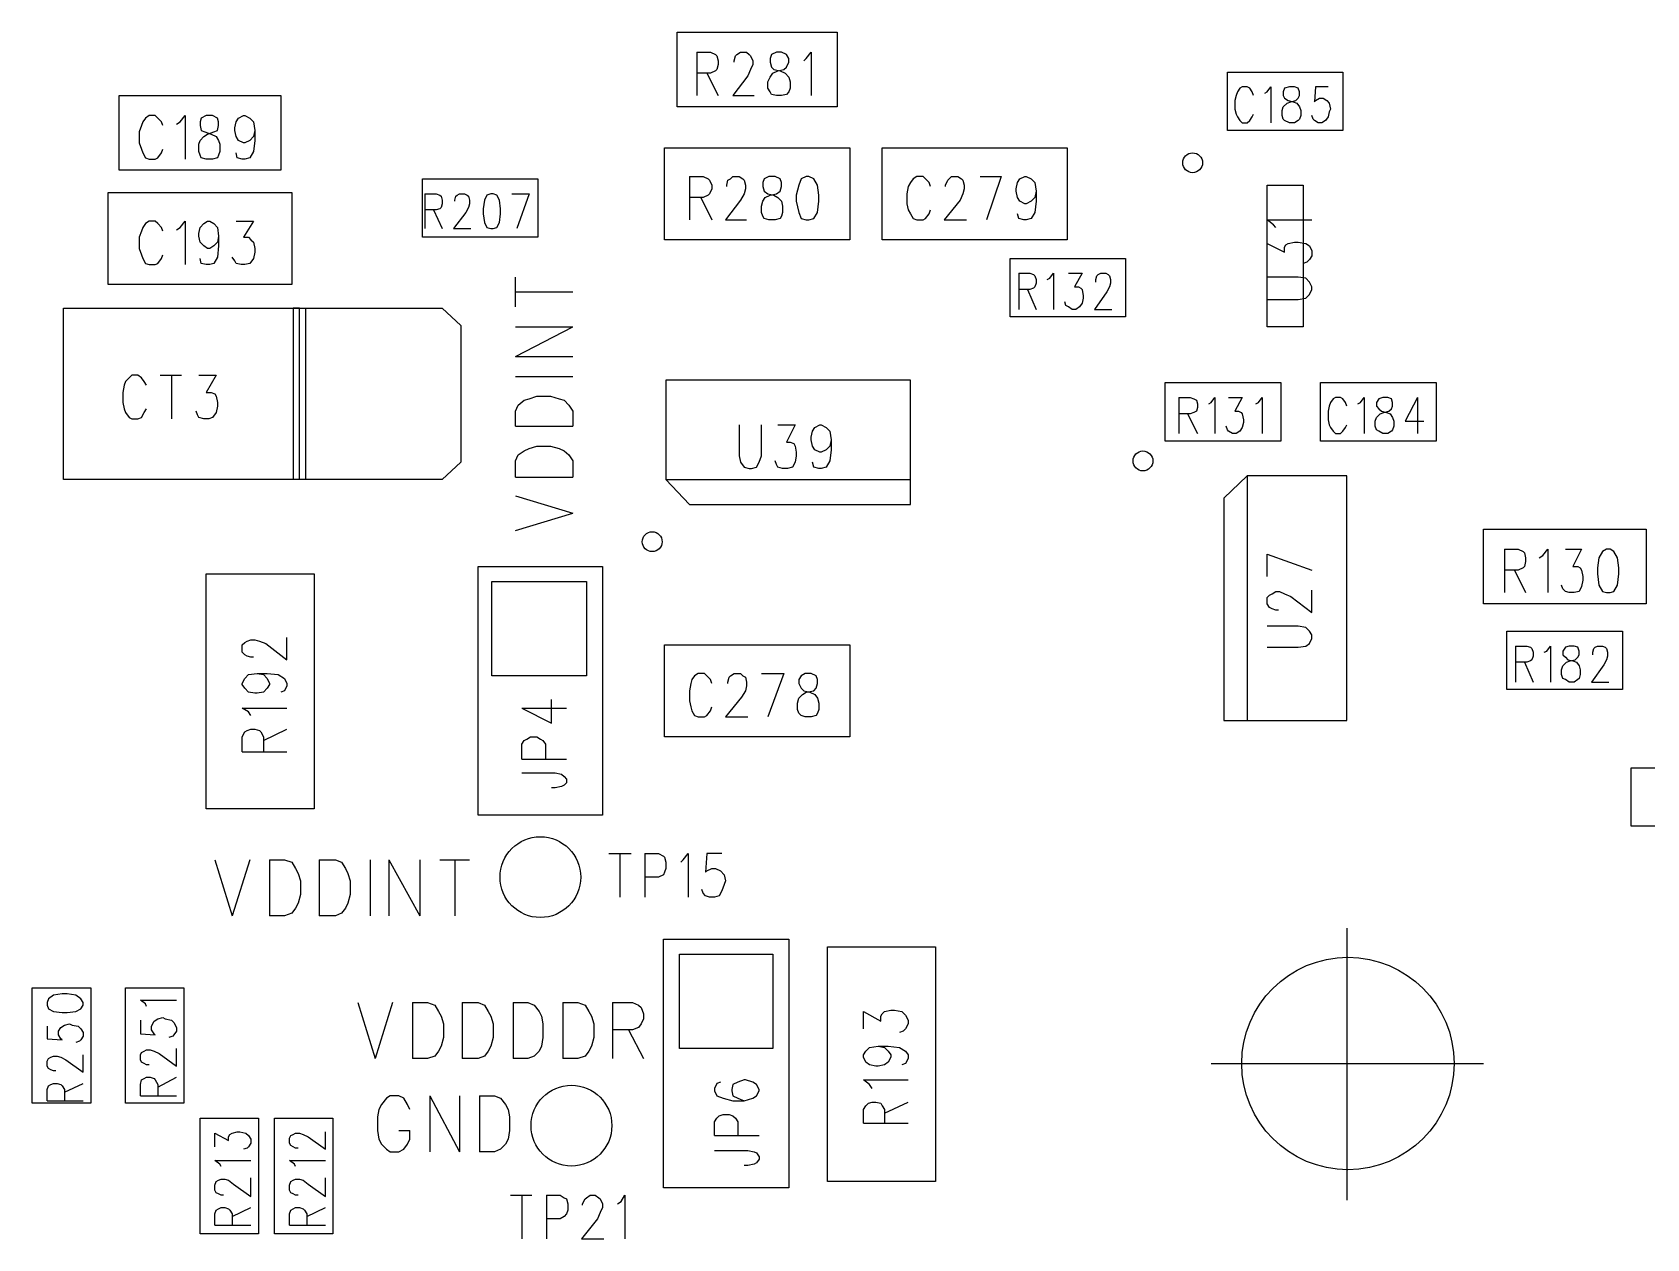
# Model space of a CAD drawing. Extents: x 11.9 to 28.1, y 10.8 to 21.2.
# Drawn here: x 18.589 to 19.888, y 17.65 to 18.621 of the extents above; entities that cross this region are included whole.
import ezdxf

# ---------------------------------------------------------------- set-up
doc = ezdxf.new("R2010")
doc.units = 0
doc.header["$MEASUREMENT"] = 0
doc.layers.add('LAYNR1', color=2, linetype='Continuous')

msp = doc.modelspace()

# ---------------------------------------------------------------- linework, layer by layer
at = {"layer": 'LAYNR1', "color": 7}
for points in [[(19.108, 18.561), (19.108, 18.621)], [(19.108, 18.621), (19.237, 18.621)], [(19.237, 18.621), (19.237, 18.561)], [(19.124, 18.605), (19.124, 18.57)], [(19.124, 18.605), (19.135, 18.605), (19.139, 18.603), (19.14, 18.602), (19.141, 18.598), (19.141, 18.595), (19.14, 18.591), (19.139, 18.59), (19.135, 18.588), (19.124, 18.588)], [(19.154, 18.597), (19.154, 18.598), (19.155, 18.602), (19.156, 18.603), (19.159, 18.605), (19.164, 18.605), (19.166, 18.603), (19.167, 18.602), (19.169, 18.598), (19.169, 18.595), (19.167, 18.591), (19.165, 18.586), (19.153, 18.57), (19.17, 18.57)], [(19.21, 18.598), (19.212, 18.6), (19.216, 18.605), (19.216, 18.57)], [(19.132, 18.588), (19.141, 18.57)], [(19.551, 18.542), (19.551, 18.589)], [(19.551, 18.589), (19.644, 18.589)], [(19.644, 18.589), (19.644, 18.542)], [(18.659, 18.51), (18.659, 18.57)], [(18.659, 18.57), (18.789, 18.57)], [(18.789, 18.57), (18.789, 18.51)], [(19.572, 18.57), (19.571, 18.573), (19.569, 18.576), (19.567, 18.577), (19.563, 18.577), (19.561, 18.576), (19.559, 18.573), (19.558, 18.57), (19.557, 18.566), (19.557, 18.559), (19.558, 18.555), (19.559, 18.553), (19.561, 18.55), (19.563, 18.548), (19.567, 18.548), (19.569, 18.55), (19.571, 18.553), (19.572, 18.555)], [(19.581, 18.572), (19.583, 18.573), (19.586, 18.577), (19.586, 18.548)], [(19.632, 18.577), (19.622, 18.577), (19.621, 18.565), (19.622, 18.566), (19.625, 18.568), (19.628, 18.568), (19.631, 18.566), (19.633, 18.564), (19.634, 18.559), (19.633, 18.557), (19.632, 18.553), (19.63, 18.55), (19.627, 18.548), (19.624, 18.548), (19.621, 18.55), (19.62, 18.551), (19.619, 18.554)], [(19.237, 18.561), (19.108, 18.561)], [(18.694, 18.546), (18.693, 18.549), (18.69, 18.552), (18.688, 18.554), (18.683, 18.554), (18.68, 18.552), (18.678, 18.549), (18.677, 18.546), (18.675, 18.541), (18.675, 18.532), (18.677, 18.527), (18.678, 18.524), (18.68, 18.52), (18.683, 18.519), (18.688, 18.519), (18.69, 18.52), (18.693, 18.524), (18.694, 18.527)], [(18.705, 18.547), (18.708, 18.549), (18.712, 18.554), (18.712, 18.519)], [(18.768, 18.542), (18.767, 18.537), (18.764, 18.534), (18.76, 18.532), (18.759, 18.532), (18.755, 18.534), (18.753, 18.537), (18.752, 18.542), (18.752, 18.544), (18.753, 18.549), (18.755, 18.552), (18.759, 18.554), (18.76, 18.554), (18.764, 18.552), (18.767, 18.549), (18.768, 18.542), (18.768, 18.534), (18.767, 18.525), (18.764, 18.52), (18.76, 18.519), (18.758, 18.519), (18.754, 18.52), (18.753, 18.524)], [(19.644, 18.542), (19.551, 18.542)], [(19.098, 18.528), (19.247, 18.528)], [(19.098, 18.454), (19.098, 18.528)], [(19.247, 18.528), (19.247, 18.454)], [(19.273, 18.528), (19.422, 18.528)], [(19.273, 18.454), (19.273, 18.528)], [(19.422, 18.528), (19.422, 18.454)], [(18.789, 18.51), (18.659, 18.51)], [(19.118, 18.505), (19.118, 18.47)], [(19.118, 18.505), (19.129, 18.505)], [(19.129, 18.505), (19.133, 18.503)], [(19.151, 18.503), (19.153, 18.505)], [(19.153, 18.505), (19.158, 18.505)], [(19.158, 18.505), (19.161, 18.503)], [(19.182, 18.505), (19.178, 18.503)], [(19.187, 18.505), (19.182, 18.505)], [(19.191, 18.503), (19.187, 18.505)], [(19.212, 18.505), (19.208, 18.503)], [(19.214, 18.505), (19.212, 18.505)], [(19.218, 18.503), (19.214, 18.505)], [(19.301, 18.505), (19.298, 18.503)], [(19.306, 18.505), (19.301, 18.505)], [(19.308, 18.503), (19.306, 18.505)], [(19.327, 18.503), (19.329, 18.505)], [(19.329, 18.505), (19.334, 18.505)], [(19.334, 18.505), (19.337, 18.503)], [(19.352, 18.505), (19.369, 18.505)], [(19.369, 18.505), (19.357, 18.47)], [(19.384, 18.503), (19.388, 18.505)], [(19.388, 18.505), (19.389, 18.505)], [(19.389, 18.505), (19.393, 18.503)], [(18.65, 18.418), (18.65, 18.492)], [(18.65, 18.492), (18.798, 18.492)], [(18.798, 18.492), (18.798, 18.418)], [(18.903, 18.456), (18.903, 18.503)], [(18.903, 18.503), (18.996, 18.503)], [(18.996, 18.503), (18.996, 18.456)], [(19.133, 18.503), (19.134, 18.502)], [(19.134, 18.502), (19.136, 18.498)], [(19.136, 18.495), (19.134, 18.491)], [(19.136, 18.498), (19.136, 18.495)], [(19.148, 18.498), (19.149, 18.502)], [(19.148, 18.497), (19.148, 18.498)], [(19.149, 18.502), (19.151, 18.503)], [(19.161, 18.503), (19.162, 18.502)], [(19.162, 18.502), (19.163, 18.498)], [(19.163, 18.495), (19.162, 18.491)], [(19.163, 18.498), (19.163, 18.495)], [(19.178, 18.503), (19.177, 18.5)], [(19.177, 18.5), (19.177, 18.497)], [(19.177, 18.497), (19.178, 18.493)], [(19.178, 18.493), (19.181, 18.491)], [(19.188, 18.491), (19.191, 18.493)], [(19.192, 18.5), (19.191, 18.503)], [(19.191, 18.493), (19.192, 18.497)], [(19.192, 18.497), (19.192, 18.5)], [(19.206, 18.498), (19.204, 18.49)], [(19.208, 18.503), (19.206, 18.498)], [(19.221, 18.498), (19.218, 18.503)], [(19.222, 18.49), (19.221, 18.498)], [(19.294, 18.497), (19.293, 18.491)], [(19.296, 18.5), (19.294, 18.497)], [(19.298, 18.503), (19.296, 18.5)], [(19.311, 18.5), (19.308, 18.503)], [(19.312, 18.497), (19.311, 18.5)], [(19.324, 18.498), (19.326, 18.502)], [(19.324, 18.497), (19.324, 18.498)], [(19.326, 18.502), (19.327, 18.503)], [(19.337, 18.503), (19.338, 18.502)], [(19.338, 18.502), (19.339, 18.498)], [(19.339, 18.495), (19.338, 18.491)], [(19.339, 18.498), (19.339, 18.495)], [(19.381, 18.495), (19.382, 18.5)], [(19.381, 18.493), (19.381, 18.495)], [(19.382, 18.488), (19.381, 18.493)], [(19.382, 18.5), (19.384, 18.503)], [(19.393, 18.503), (19.396, 18.5)], [(19.396, 18.5), (19.397, 18.493)], [(19.397, 18.493), (19.396, 18.488)], [(19.397, 18.493), (19.397, 18.485)], [(19.583, 18.384), (19.583, 18.498)], [(19.583, 18.498), (19.612, 18.498)], [(19.612, 18.498), (19.612, 18.384)], [(18.905, 18.491), (18.905, 18.463)], [(18.905, 18.491), (18.914, 18.491), (18.917, 18.49), (18.918, 18.489), (18.919, 18.486), (18.919, 18.483), (18.918, 18.48), (18.917, 18.479), (18.914, 18.478), (18.905, 18.478)], [(18.929, 18.485), (18.929, 18.486), (18.93, 18.489), (18.931, 18.49), (18.933, 18.491), (18.937, 18.491), (18.939, 18.49), (18.94, 18.489), (18.941, 18.486), (18.941, 18.483), (18.94, 18.48), (18.938, 18.476), (18.928, 18.463), (18.942, 18.463)], [(18.955, 18.49), (18.953, 18.486), (18.952, 18.479), (18.952, 18.475), (18.953, 18.468), (18.955, 18.464)], [(18.958, 18.491), (18.955, 18.49)], [(18.966, 18.479), (18.965, 18.486), (18.963, 18.49), (18.96, 18.491), (18.958, 18.491)], [(18.966, 18.475), (18.966, 18.479)], [(18.975, 18.491), (18.989, 18.491)], [(18.989, 18.491), (18.979, 18.463)], [(19.129, 18.488), (19.118, 18.488)], [(19.127, 18.488), (19.136, 18.47)], [(19.133, 18.49), (19.129, 18.488)], [(19.134, 18.491), (19.133, 18.49)], [(19.159, 18.486), (19.147, 18.47)], [(19.162, 18.491), (19.159, 18.486)], [(19.176, 18.481), (19.177, 18.485)], [(19.176, 18.476), (19.176, 18.481)], [(19.177, 18.485), (19.179, 18.488)], [(19.179, 18.488), (19.183, 18.49)], [(19.181, 18.491), (19.186, 18.49)], [(19.183, 18.49), (19.188, 18.491)], [(19.186, 18.49), (19.189, 18.488)], [(19.189, 18.488), (19.192, 18.485)], [(19.192, 18.485), (19.193, 18.481)], [(19.193, 18.481), (19.193, 18.476)], [(19.204, 18.49), (19.204, 18.485)], [(19.204, 18.485), (19.206, 18.476)], [(19.221, 18.476), (19.222, 18.485)], [(19.222, 18.485), (19.222, 18.49)], [(19.293, 18.491), (19.293, 18.483)], [(19.293, 18.483), (19.294, 18.478)], [(19.336, 18.486), (19.323, 18.47)], [(19.338, 18.491), (19.336, 18.486)], [(19.384, 18.485), (19.382, 18.488)], [(19.388, 18.483), (19.384, 18.485)], [(19.389, 18.483), (19.388, 18.483)], [(19.393, 18.485), (19.389, 18.483)], [(19.396, 18.488), (19.393, 18.485)], [(19.397, 18.485), (19.396, 18.476)], [(18.694, 18.461), (18.693, 18.464), (18.69, 18.467), (18.688, 18.469), (18.683, 18.469), (18.68, 18.467), (18.678, 18.464), (18.677, 18.461), (18.675, 18.456), (18.675, 18.447), (18.677, 18.442), (18.678, 18.439), (18.68, 18.435), (18.683, 18.434), (18.688, 18.434), (18.69, 18.435), (18.693, 18.439), (18.694, 18.442)], [(18.705, 18.462), (18.708, 18.464), (18.712, 18.469), (18.712, 18.434)], [(18.739, 18.457), (18.738, 18.452), (18.735, 18.449), (18.732, 18.447), (18.73, 18.447), (18.727, 18.449), (18.724, 18.452), (18.723, 18.457), (18.723, 18.459), (18.724, 18.464), (18.727, 18.467), (18.73, 18.469), (18.732, 18.469), (18.735, 18.467), (18.738, 18.464), (18.739, 18.457), (18.739, 18.449), (18.738, 18.44), (18.735, 18.435), (18.732, 18.434), (18.729, 18.434), (18.725, 18.435), (18.724, 18.439)], [(18.753, 18.469), (18.767, 18.469), (18.759, 18.456), (18.763, 18.456), (18.765, 18.454), (18.767, 18.452), (18.768, 18.447), (18.768, 18.444), (18.767, 18.439), (18.764, 18.435), (18.76, 18.434), (18.757, 18.434), (18.753, 18.435), (18.752, 18.437), (18.75, 18.44)], [(18.912, 18.478), (18.919, 18.463)], [(18.955, 18.464), (18.958, 18.463), (18.96, 18.463), (18.963, 18.464), (18.965, 18.468), (18.966, 18.475)], [(19.147, 18.47), (19.164, 18.47)], [(19.177, 18.473), (19.176, 18.476)], [(19.178, 18.471), (19.177, 18.473)], [(19.182, 18.47), (19.178, 18.471)], [(19.187, 18.47), (19.182, 18.47)], [(19.191, 18.471), (19.187, 18.47)], [(19.192, 18.473), (19.191, 18.471)], [(19.193, 18.476), (19.192, 18.473)], [(19.206, 18.476), (19.208, 18.471)], [(19.208, 18.471), (19.212, 18.47)], [(19.212, 18.47), (19.214, 18.47)], [(19.214, 18.47), (19.218, 18.471)], [(19.218, 18.471), (19.221, 18.476)], [(19.294, 18.478), (19.296, 18.475)], [(19.296, 18.475), (19.298, 18.471)], [(19.298, 18.471), (19.301, 18.47)], [(19.301, 18.47), (19.306, 18.47)], [(19.306, 18.47), (19.308, 18.471)], [(19.308, 18.471), (19.311, 18.475)], [(19.311, 18.475), (19.312, 18.478)], [(19.323, 18.47), (19.341, 18.47)], [(19.383, 18.471), (19.382, 18.475)], [(19.387, 18.47), (19.383, 18.471)], [(19.389, 18.47), (19.387, 18.47)], [(19.393, 18.471), (19.389, 18.47)], [(19.396, 18.476), (19.393, 18.471)], [(19.59, 18.464), (19.588, 18.466), (19.583, 18.47), (19.619, 18.47)], [(18.996, 18.456), (18.903, 18.456)], [(19.247, 18.454), (19.098, 18.454)], [(19.422, 18.454), (19.273, 18.454)], [(19.583, 18.438), (19.583, 18.451), (19.597, 18.444), (19.597, 18.448), (19.598, 18.45), (19.6, 18.451), (19.605, 18.452), (19.608, 18.452), (19.614, 18.451), (19.617, 18.449), (19.619, 18.445), (19.619, 18.441), (19.617, 18.438), (19.615, 18.436), (19.612, 18.435)], [(19.376, 18.439), (19.469, 18.439)], [(19.376, 18.392), (19.376, 18.439)], [(19.383, 18.427), (19.383, 18.398)], [(19.383, 18.427), (19.392, 18.427), (19.395, 18.426), (19.396, 18.425), (19.397, 18.422), (19.397, 18.419), (19.396, 18.416), (19.395, 18.415), (19.392, 18.414), (19.383, 18.414)], [(19.406, 18.422), (19.408, 18.423), (19.411, 18.427), (19.411, 18.398)], [(19.423, 18.427), (19.434, 18.427), (19.428, 18.416), (19.431, 18.416), (19.433, 18.415), (19.434, 18.414), (19.435, 18.409), (19.435, 18.407), (19.434, 18.403), (19.432, 18.4), (19.429, 18.398), (19.426, 18.398), (19.423, 18.4), (19.421, 18.401), (19.42, 18.404)], [(19.445, 18.42), (19.445, 18.422), (19.446, 18.425), (19.447, 18.426), (19.449, 18.427), (19.453, 18.427), (19.455, 18.426), (19.456, 18.425), (19.457, 18.422), (19.457, 18.419), (19.456, 18.416), (19.454, 18.412), (19.444, 18.398), (19.458, 18.398)], [(19.469, 18.439), (19.469, 18.392)], [(18.798, 18.418), (18.65, 18.418)], [(18.978, 18.4), (18.978, 18.424)], [(19.39, 18.414), (19.397, 18.398)], [(19.583, 18.406), (19.608, 18.406), (19.614, 18.407), (19.617, 18.41), (19.619, 18.414), (19.619, 18.416), (19.617, 18.42), (19.614, 18.423), (19.608, 18.424), (19.583, 18.424)], [(18.978, 18.412), (19.024, 18.412)], [(18.614, 18.399), (18.919, 18.399)], [(18.614, 18.261), (18.614, 18.399)], [(18.804, 18.399), (18.799, 18.399)], [(18.799, 18.399), (18.799, 18.261)], [(18.804, 18.261), (18.804, 18.399)], [(18.809, 18.399), (18.809, 18.261)], [(18.919, 18.399), (18.934, 18.385)], [(19.469, 18.392), (19.376, 18.392)], [(18.934, 18.385), (18.934, 18.275)], [(18.978, 18.36), (19.024, 18.384)], [(18.978, 18.384), (19.024, 18.384)], [(19.612, 18.384), (19.583, 18.384)], [(18.978, 18.36), (19.024, 18.36)], [(18.663, 18.337), (18.662, 18.331)], [(18.664, 18.34), (18.663, 18.337)], [(18.667, 18.343), (18.664, 18.34)], [(18.669, 18.345), (18.667, 18.343)], [(18.674, 18.345), (18.669, 18.345)], [(18.677, 18.343), (18.674, 18.345)], [(18.679, 18.34), (18.677, 18.343)], [(18.681, 18.337), (18.679, 18.34)], [(18.692, 18.345), (18.709, 18.345)], [(18.701, 18.345), (18.701, 18.31)], [(18.723, 18.345), (18.737, 18.345)], [(18.737, 18.345), (18.729, 18.331)], [(18.978, 18.344), (19.024, 18.344)], [(19.296, 18.341), (19.099, 18.341)], [(19.099, 18.341), (19.099, 18.261)], [(19.296, 18.241), (19.296, 18.341)], [(19.501, 18.292), (19.501, 18.339)], [(19.501, 18.339), (19.594, 18.339)], [(19.594, 18.339), (19.594, 18.292)], [(19.626, 18.339), (19.719, 18.339)], [(19.626, 18.292), (19.626, 18.339)], [(19.719, 18.339), (19.719, 18.292)], [(18.662, 18.331), (18.662, 18.323)], [(18.662, 18.323), (18.663, 18.318)], [(18.729, 18.331), (18.733, 18.331)], [(18.733, 18.331), (18.736, 18.33)], [(18.736, 18.33), (18.737, 18.328)], [(18.737, 18.328), (18.738, 18.323)], [(18.738, 18.323), (18.738, 18.32)], [(18.98, 18.321), (18.985, 18.325)], [(18.985, 18.325), (18.989, 18.326)], [(18.989, 18.326), (18.995, 18.328)], [(18.995, 18.328), (19.006, 18.328)], [(19.006, 18.328), (19.013, 18.326)], [(19.013, 18.326), (19.017, 18.325)], [(19.017, 18.325), (19.021, 18.321)], [(19.512, 18.327), (19.512, 18.298)], [(19.512, 18.327), (19.521, 18.327), (19.524, 18.326), (19.526, 18.325), (19.527, 18.322), (19.527, 18.319), (19.526, 18.316), (19.524, 18.315), (19.521, 18.314), (19.512, 18.314)], [(19.536, 18.322), (19.538, 18.323), (19.541, 18.327), (19.541, 18.298)], [(19.552, 18.327), (19.563, 18.327), (19.557, 18.316), (19.56, 18.316), (19.562, 18.315), (19.563, 18.314), (19.564, 18.309)], [(19.574, 18.322), (19.576, 18.323)], [(19.576, 18.323), (19.579, 18.327), (19.579, 18.298)], [(19.647, 18.32), (19.646, 18.323), (19.644, 18.326), (19.642, 18.327), (19.638, 18.327), (19.636, 18.326), (19.634, 18.323), (19.633, 18.32), (19.632, 18.316), (19.632, 18.309), (19.633, 18.305), (19.634, 18.303), (19.636, 18.3), (19.638, 18.298), (19.642, 18.298), (19.644, 18.3), (19.646, 18.303), (19.647, 18.305)], [(19.656, 18.322), (19.658, 18.323), (19.661, 18.327), (19.661, 18.298)], [(19.704, 18.327), (19.694, 18.308), (19.709, 18.308)], [(19.704, 18.327), (19.704, 18.298)], [(18.663, 18.318), (18.664, 18.315)], [(18.664, 18.315), (18.667, 18.311)], [(18.667, 18.311), (18.669, 18.31)], [(18.669, 18.31), (18.674, 18.31)], [(18.674, 18.31), (18.677, 18.311)], [(18.677, 18.311), (18.679, 18.315)], [(18.679, 18.315), (18.681, 18.318)], [(18.722, 18.313), (18.721, 18.316)], [(18.723, 18.311), (18.722, 18.313)], [(18.727, 18.31), (18.723, 18.311)], [(18.731, 18.31), (18.727, 18.31)], [(18.734, 18.311), (18.731, 18.31)], [(18.737, 18.315), (18.734, 18.311)], [(18.738, 18.32), (18.737, 18.315)], [(18.978, 18.316), (18.98, 18.321)], [(18.978, 18.304), (18.978, 18.316)], [(19.021, 18.321), (19.024, 18.316)], [(19.024, 18.316), (19.024, 18.304)], [(19.519, 18.314), (19.527, 18.298)], [(18.978, 18.304), (19.024, 18.304)], [(19.158, 18.305), (19.158, 18.28)], [(19.176, 18.28), (19.176, 18.305)], [(19.189, 18.305), (19.203, 18.305)], [(19.203, 18.305), (19.196, 18.291)], [(19.216, 18.295), (19.217, 18.3)], [(19.217, 18.3), (19.219, 18.303)], [(19.219, 18.303), (19.223, 18.305)], [(19.223, 18.305), (19.224, 18.305)], [(19.224, 18.305), (19.228, 18.303)], [(19.228, 18.303), (19.231, 18.3)], [(19.231, 18.3), (19.232, 18.293)], [(19.564, 18.307), (19.563, 18.303), (19.561, 18.3), (19.558, 18.298), (19.555, 18.298), (19.552, 18.3), (19.551, 18.301), (19.55, 18.304)], [(19.564, 18.309), (19.564, 18.307)], [(18.98, 18.281), (18.985, 18.284)], [(18.985, 18.284), (18.989, 18.286)], [(18.989, 18.286), (18.995, 18.288)], [(18.995, 18.288), (19.006, 18.288)], [(19.006, 18.288), (19.013, 18.286)], [(19.013, 18.286), (19.017, 18.284)], [(19.017, 18.284), (19.021, 18.281)], [(19.196, 18.291), (19.199, 18.291)], [(19.199, 18.291), (19.202, 18.29)], [(19.202, 18.29), (19.203, 18.288)], [(19.203, 18.288), (19.204, 18.283)], [(19.216, 18.293), (19.216, 18.295)], [(19.217, 18.288), (19.216, 18.293)], [(19.219, 18.285), (19.217, 18.288)], [(19.223, 18.283), (19.219, 18.285)], [(19.228, 18.285), (19.224, 18.283)], [(19.231, 18.288), (19.228, 18.285)], [(19.232, 18.293), (19.231, 18.288)], [(19.232, 18.285), (19.231, 18.276)], [(19.232, 18.293), (19.232, 18.285)], [(19.594, 18.292), (19.501, 18.292)], [(19.719, 18.292), (19.626, 18.292)], [(18.934, 18.275), (18.919, 18.261)], [(18.978, 18.276), (18.98, 18.281)], [(18.978, 18.263), (18.978, 18.276)], [(19.021, 18.281), (19.024, 18.276)], [(19.024, 18.276), (19.024, 18.263)], [(19.158, 18.28), (19.159, 18.275)], [(19.159, 18.275), (19.162, 18.271)], [(19.162, 18.271), (19.166, 18.27)], [(19.168, 18.27), (19.172, 18.271)], [(19.172, 18.271), (19.174, 18.275)], [(19.174, 18.275), (19.176, 18.28)], [(19.188, 18.273), (19.187, 18.276)], [(19.189, 18.271), (19.188, 18.273)], [(19.193, 18.27), (19.189, 18.271)], [(19.201, 18.271), (19.197, 18.27)], [(19.203, 18.275), (19.201, 18.271)], [(19.204, 18.28), (19.203, 18.275)], [(19.204, 18.283), (19.204, 18.28)], [(19.218, 18.271), (19.217, 18.275)], [(19.222, 18.27), (19.218, 18.271)], [(19.224, 18.283), (19.223, 18.283)], [(19.228, 18.271), (19.224, 18.27)], [(19.231, 18.276), (19.228, 18.271)], [(18.919, 18.261), (18.614, 18.261)], [(18.809, 18.261), (18.804, 18.261)], [(18.978, 18.263), (19.024, 18.263)], [(19.099, 18.261), (19.118, 18.241)], [(19.099, 18.261), (19.296, 18.261)], [(19.166, 18.27), (19.168, 18.27)], [(19.197, 18.27), (19.193, 18.27)], [(19.224, 18.27), (19.222, 18.27)], [(19.567, 18.264), (19.548, 18.246)], [(19.647, 18.264), (19.567, 18.264)], [(19.567, 18.264), (19.567, 18.067)], [(19.647, 18.067), (19.647, 18.264)], [(18.978, 18.248), (19.024, 18.234)], [(19.548, 18.246), (19.548, 18.067)], [(18.978, 18.22), (19.024, 18.234)], [(19.118, 18.241), (19.296, 18.241)], [(19.757, 18.161), (19.757, 18.221)], [(19.757, 18.221), (19.888, 18.221)], [(19.888, 18.221), (19.888, 18.161)], [(19.583, 18.201), (19.619, 18.188)], [(19.583, 18.183), (19.583, 18.201)], [(19.774, 18.205), (19.774, 18.17)], [(19.774, 18.205), (19.785, 18.205), (19.789, 18.203), (19.79, 18.202), (19.791, 18.198), (19.791, 18.195), (19.79, 18.191), (19.789, 18.19), (19.785, 18.188), (19.774, 18.188)], [(19.802, 18.198), (19.805, 18.2), (19.809, 18.205), (19.809, 18.17)], [(19.823, 18.205), (19.836, 18.205), (19.829, 18.191), (19.833, 18.191), (19.835, 18.19), (19.836, 18.188), (19.837, 18.183), (19.837, 18.18), (19.836, 18.175), (19.834, 18.171), (19.83, 18.17), (19.826, 18.17), (19.823, 18.171), (19.821, 18.173), (19.82, 18.176)], [(18.729, 17.996), (18.729, 18.185)], [(18.729, 18.185), (18.816, 18.185)], [(18.816, 18.185), (18.816, 17.996)], [(18.948, 17.991), (18.948, 18.191)], [(18.948, 18.191), (19.048, 18.191)], [(19.048, 18.191), (19.048, 17.991)], [(19.782, 18.188), (19.791, 18.17)], [(18.959, 18.103), (18.959, 18.179)], [(18.959, 18.179), (19.035, 18.179)], [(19.035, 18.179), (19.035, 18.103)], [(19.583, 18.166), (19.585, 18.168)], [(19.585, 18.168), (19.587, 18.169)], [(19.587, 18.169), (19.59, 18.171)], [(19.59, 18.171), (19.593, 18.171)], [(19.593, 18.171), (19.597, 18.169)], [(19.597, 18.169), (19.602, 18.167)], [(19.619, 18.154), (19.619, 18.172)], [(19.583, 18.161), (19.583, 18.166)], [(19.585, 18.158), (19.583, 18.161)], [(19.587, 18.157), (19.585, 18.158)], [(19.59, 18.156), (19.587, 18.157)], [(19.592, 18.156), (19.59, 18.156)], [(19.602, 18.167), (19.619, 18.154)], [(19.888, 18.161), (19.757, 18.161)], [(19.608, 18.143), (19.583, 18.143)], [(19.614, 18.142), (19.608, 18.143)], [(19.617, 18.139), (19.614, 18.142)], [(18.767, 18.118), (18.765, 18.118), (18.762, 18.119), (18.76, 18.12), (18.758, 18.122), (18.758, 18.128), (18.76, 18.13), (18.762, 18.131), (18.765, 18.132), (18.768, 18.132), (18.772, 18.131), (18.777, 18.129), (18.794, 18.116), (18.794, 18.134)], [(19.614, 18.127), (19.617, 18.129)], [(19.619, 18.136), (19.617, 18.139)], [(19.617, 18.129), (19.619, 18.133)], [(19.619, 18.133), (19.619, 18.136)], [(19.776, 18.092), (19.776, 18.139)], [(19.776, 18.139), (19.869, 18.139)], [(19.869, 18.139), (19.869, 18.092)], [(19.098, 18.128), (19.247, 18.128)], [(19.098, 18.054), (19.098, 18.128)], [(19.247, 18.128), (19.247, 18.054)], [(19.583, 18.126), (19.608, 18.126)], [(19.608, 18.126), (19.614, 18.127)], [(19.783, 18.127), (19.783, 18.098)], [(19.783, 18.127), (19.792, 18.127), (19.795, 18.126), (19.796, 18.125), (19.797, 18.122), (19.797, 18.119), (19.796, 18.116), (19.795, 18.115), (19.792, 18.114), (19.783, 18.114)], [(19.806, 18.122), (19.808, 18.123), (19.811, 18.127), (19.811, 18.098)], [(19.845, 18.12), (19.845, 18.122), (19.846, 18.125), (19.847, 18.126), (19.849, 18.127), (19.853, 18.127), (19.855, 18.126), (19.856, 18.125), (19.857, 18.122), (19.857, 18.119), (19.856, 18.116), (19.854, 18.112), (19.844, 18.098), (19.858, 18.098)], [(18.77, 18.105), (18.775, 18.104), (18.778, 18.101), (18.78, 18.097), (18.78, 18.096), (18.778, 18.093), (18.775, 18.09), (18.77, 18.089), (18.768, 18.089), (18.763, 18.09), (18.76, 18.093), (18.758, 18.096), (18.758, 18.097), (18.76, 18.101), (18.763, 18.104), (18.77, 18.105), (18.778, 18.105), (18.787, 18.104), (18.792, 18.101), (18.794, 18.097), (18.794, 18.095), (18.792, 18.091), (18.789, 18.09)], [(19.035, 18.103), (18.959, 18.103)], [(19.136, 18.097), (19.135, 18.1), (19.132, 18.103), (19.13, 18.105), (19.125, 18.105), (19.122, 18.103), (19.12, 18.1), (19.119, 18.097), (19.118, 18.091), (19.118, 18.083), (19.119, 18.078), (19.12, 18.075), (19.122, 18.071), (19.125, 18.07), (19.13, 18.07), (19.132, 18.071), (19.135, 18.075), (19.136, 18.078)], [(19.149, 18.097), (19.149, 18.098), (19.15, 18.102), (19.151, 18.103), (19.154, 18.105), (19.159, 18.105), (19.161, 18.103), (19.163, 18.102), (19.164, 18.098), (19.164, 18.095), (19.163, 18.091), (19.16, 18.086), (19.147, 18.07), (19.165, 18.07)], [(19.176, 18.105), (19.194, 18.105)], [(19.194, 18.105), (19.181, 18.07)], [(19.79, 18.114), (19.797, 18.098)], [(19.869, 18.092), (19.776, 18.092)], [(18.765, 18.071), (18.763, 18.074), (18.758, 18.077), (18.794, 18.077)], [(18.983, 18.077), (19.007, 18.065), (19.007, 18.084)], [(18.983, 18.077), (19.019, 18.077)], [(19.548, 18.067), (19.647, 18.067)], [(18.758, 18.042), (18.758, 18.054), (18.76, 18.058), (18.762, 18.059), (18.765, 18.06), (18.768, 18.06), (18.772, 18.059), (18.773, 18.058), (18.775, 18.054), (18.775, 18.042)], [(18.775, 18.051), (18.794, 18.06)], [(18.983, 18.036), (18.983, 18.048), (18.985, 18.051), (18.987, 18.052), (18.99, 18.054), (18.995, 18.054), (18.998, 18.052), (19, 18.051), (19.002, 18.048), (19.002, 18.036)], [(19.247, 18.054), (19.098, 18.054)], [(18.758, 18.042), (18.794, 18.042)], [(18.983, 18.036), (19.019, 18.036)], [(18.983, 18.025), (19.01, 18.025), (19.015, 18.024), (19.017, 18.022), (19.019, 18.02), (19.019, 18.017), (19.017, 18.015), (19.015, 18.014), (19.01, 18.013), (19.007, 18.013)], [(19.876, 18.029), (19.969, 18.029)], [(19.876, 17.982), (19.876, 18.029)], [(18.816, 17.996), (18.729, 17.996)], [(19.048, 17.991), (18.948, 17.991)], [(19.969, 17.982), (19.876, 17.982)], [(19.053, 17.96), (19.071, 17.96)], [(19.062, 17.96), (19.062, 17.925)], [(19.082, 17.96), (19.082, 17.925)], [(19.082, 17.96), (19.093, 17.96)], [(19.093, 17.96), (19.097, 17.958)], [(19.113, 17.955), (19.117, 17.96)], [(19.117, 17.96), (19.117, 17.925)], [(19.132, 17.96), (19.131, 17.945)], [(19.144, 17.96), (19.132, 17.96)], [(18.736, 17.955), (18.75, 17.91)], [(18.764, 17.955), (18.75, 17.91)], [(18.78, 17.955), (18.78, 17.91)], [(18.78, 17.955), (18.792, 17.955), (18.798, 17.953), (18.801, 17.948), (18.803, 17.944)], [(18.82, 17.955), (18.82, 17.91)], [(18.82, 17.955), (18.833, 17.955), (18.838, 17.953), (18.841, 17.948), (18.843, 17.944)], [(18.861, 17.955), (18.861, 17.91)], [(18.876, 17.955), (18.876, 17.91)], [(18.876, 17.955), (18.901, 17.91)], [(18.901, 17.955), (18.901, 17.91)], [(18.917, 17.955), (18.941, 17.955)], [(18.929, 17.955), (18.929, 17.91)], [(19.097, 17.958), (19.098, 17.957)], [(19.098, 17.957), (19.099, 17.953)], [(19.099, 17.948), (19.098, 17.945)], [(19.099, 17.953), (19.099, 17.948)], [(19.111, 17.953), (19.113, 17.955)], [(19.132, 17.946), (19.136, 17.948)], [(19.136, 17.948), (19.139, 17.948)], [(19.139, 17.948), (19.143, 17.946)], [(18.803, 17.944), (18.805, 17.938), (18.805, 17.927)], [(18.843, 17.944), (18.845, 17.938), (18.845, 17.927)], [(19.093, 17.941), (19.082, 17.941)], [(19.097, 17.943), (19.093, 17.941)], [(19.098, 17.945), (19.097, 17.943)], [(19.131, 17.945), (19.132, 17.946)], [(19.143, 17.946), (19.146, 17.943)], [(19.146, 17.935), (19.144, 17.93)], [(19.146, 17.943), (19.147, 17.938)], [(19.147, 17.938), (19.146, 17.935)], [(18.805, 17.927), (18.803, 17.92), (18.801, 17.916), (18.798, 17.912), (18.792, 17.91)], [(18.845, 17.927), (18.843, 17.92), (18.841, 17.916), (18.838, 17.912), (18.833, 17.91)], [(19.129, 17.928), (19.128, 17.931)], [(19.131, 17.926), (19.129, 17.928)], [(19.134, 17.925), (19.131, 17.926)], [(19.138, 17.925), (19.134, 17.925)], [(19.142, 17.926), (19.138, 17.925)], [(19.144, 17.93), (19.142, 17.926)], [(18.792, 17.91), (18.78, 17.91)], [(18.833, 17.91), (18.82, 17.91)], [(19.647, 17.9), (19.647, 17.681)], [(19.097, 17.691), (19.097, 17.891)], [(19.097, 17.891), (19.198, 17.891)], [(19.198, 17.891), (19.198, 17.691)], [(19.229, 17.696), (19.229, 17.885)], [(19.229, 17.885), (19.316, 17.885)], [(19.316, 17.885), (19.316, 17.696)], [(19.11, 17.803), (19.11, 17.879)], [(19.11, 17.879), (19.185, 17.879)], [(19.185, 17.879), (19.185, 17.803)], [(18.589, 17.759), (18.589, 17.852)], [(18.589, 17.852), (18.636, 17.852)], [(18.636, 17.852), (18.636, 17.759)], [(18.664, 17.759), (18.664, 17.852)], [(18.664, 17.852), (18.711, 17.852)], [(18.711, 17.852), (18.711, 17.759)], [(18.681, 17.837), (18.68, 17.839), (18.676, 17.842), (18.705, 17.842)], [(18.851, 17.84), (18.865, 17.795)], [(18.879, 17.84), (18.865, 17.795)], [(18.895, 17.84), (18.895, 17.795)], [(18.895, 17.84), (18.907, 17.84), (18.913, 17.838), (18.916, 17.833), (18.918, 17.829)], [(18.935, 17.84), (18.935, 17.795)], [(18.935, 17.84), (18.948, 17.84), (18.953, 17.838), (18.956, 17.833), (18.958, 17.829)], [(18.976, 17.84), (18.976, 17.795)], [(18.976, 17.84), (18.988, 17.84), (18.993, 17.838), (18.997, 17.833), (18.999, 17.829)], [(19.016, 17.84), (19.016, 17.795)], [(19.016, 17.84), (19.028, 17.84), (19.034, 17.838), (19.037, 17.833), (19.039, 17.829)], [(19.056, 17.84), (19.056, 17.795)], [(19.056, 17.84), (19.072, 17.84), (19.077, 17.838), (19.079, 17.836), (19.081, 17.831), (19.081, 17.827), (19.079, 17.823), (19.077, 17.82), (19.072, 17.818), (19.056, 17.818)], [(19.258, 17.819), (19.258, 17.833), (19.272, 17.825), (19.272, 17.829), (19.273, 17.831), (19.275, 17.833), (19.28, 17.834), (19.283, 17.834), (19.289, 17.833), (19.292, 17.83), (19.294, 17.826), (19.294, 17.823), (19.292, 17.819), (19.29, 17.817), (19.287, 17.816)], [(18.601, 17.821), (18.601, 17.811), (18.613, 17.81), (18.612, 17.811), (18.61, 17.814), (18.61, 17.817)], [(18.61, 17.817), (18.612, 17.82), (18.615, 17.822), (18.619, 17.823), (18.621, 17.822), (18.626, 17.821), (18.628, 17.819), (18.63, 17.816), (18.63, 17.813), (18.628, 17.81), (18.627, 17.809), (18.624, 17.808)], [(18.676, 17.826), (18.676, 17.815), (18.688, 17.814), (18.687, 17.815), (18.685, 17.818), (18.685, 17.821), (18.687, 17.825), (18.69, 17.827), (18.694, 17.828), (18.696, 17.827), (18.701, 17.826), (18.703, 17.824), (18.705, 17.82), (18.705, 17.817), (18.703, 17.814), (18.702, 17.813), (18.699, 17.812)], [(18.918, 17.829), (18.92, 17.823), (18.92, 17.812)], [(18.958, 17.829), (18.96, 17.823), (18.96, 17.812)], [(18.999, 17.829), (19, 17.823), (19, 17.812)], [(19.039, 17.829), (19.041, 17.823), (19.041, 17.812)], [(19.069, 17.818), (19.081, 17.795)], [(18.92, 17.812), (18.918, 17.805), (18.916, 17.801), (18.913, 17.797), (18.907, 17.795)], [(18.96, 17.812), (18.958, 17.805), (18.956, 17.801), (18.953, 17.797), (18.948, 17.795)], [(19, 17.812), (18.999, 17.805), (18.997, 17.801), (18.993, 17.797), (18.988, 17.795)], [(19.041, 17.812), (19.039, 17.805), (19.037, 17.801), (19.034, 17.797), (19.028, 17.795)], [(19.27, 17.805), (19.275, 17.804), (19.278, 17.801), (19.28, 17.798), (19.28, 17.796), (19.278, 17.792), (19.275, 17.79), (19.27, 17.789), (19.268, 17.789), (19.263, 17.79), (19.26, 17.792), (19.258, 17.796), (19.258, 17.798), (19.26, 17.801), (19.263, 17.804), (19.27, 17.805), (19.278, 17.805), (19.287, 17.804), (19.292, 17.801), (19.294, 17.798), (19.294, 17.795), (19.292, 17.791), (19.289, 17.79)], [(18.608, 17.785), (18.606, 17.785), (18.604, 17.786), (18.602, 17.787), (18.601, 17.789), (18.601, 17.793), (18.602, 17.795), (18.604, 17.796), (18.606, 17.797), (18.609, 17.797), (18.612, 17.796), (18.616, 17.794)], [(18.616, 17.794), (18.63, 17.784), (18.63, 17.798)], [(18.683, 17.79), (18.681, 17.79), (18.679, 17.791), (18.677, 17.792), (18.676, 17.794), (18.676, 17.798), (18.677, 17.8), (18.679, 17.801), (18.681, 17.802), (18.684, 17.802), (18.687, 17.801), (18.691, 17.799), (18.705, 17.789), (18.705, 17.803)], [(18.907, 17.795), (18.895, 17.795)], [(18.948, 17.795), (18.935, 17.795)], [(18.988, 17.795), (18.976, 17.795)], [(19.028, 17.795), (19.016, 17.795)], [(19.185, 17.803), (19.11, 17.803)], [(19.538, 17.791), (19.757, 17.791)], [(18.676, 17.765), (18.676, 17.774), (18.677, 17.778), (18.679, 17.779), (18.681, 17.78), (18.684, 17.78), (18.687, 17.779), (18.688, 17.778), (18.69, 17.774), (18.69, 17.765)], [(18.69, 17.772), (18.705, 17.78)], [(19.143, 17.776), (19.14, 17.775), (19.138, 17.771), (19.138, 17.769), (19.14, 17.765), (19.145, 17.763), (19.153, 17.761), (19.162, 17.761), (19.169, 17.763), (19.172, 17.765), (19.174, 17.769), (19.174, 17.77), (19.172, 17.774), (19.169, 17.776), (19.163, 17.778), (19.162, 17.778), (19.157, 17.776), (19.153, 17.774), (19.152, 17.77), (19.152, 17.769), (19.153, 17.765), (19.157, 17.763), (19.162, 17.761)], [(19.265, 17.771), (19.263, 17.774), (19.258, 17.778), (19.294, 17.778)], [(18.601, 17.761), (18.601, 17.77), (18.602, 17.773), (18.604, 17.774), (18.606, 17.775), (18.609, 17.775), (18.612, 17.774), (18.613, 17.773), (18.615, 17.77), (18.615, 17.761)], [(18.615, 17.768), (18.63, 17.775)], [(18.676, 17.765), (18.705, 17.765)], [(18.893, 17.754), (18.891, 17.758), (18.888, 17.763), (18.884, 17.765), (18.877, 17.765), (18.874, 17.763), (18.87, 17.758), (18.868, 17.754)], [(18.909, 17.765), (18.909, 17.72)], [(18.909, 17.765), (18.933, 17.72)], [(18.933, 17.765), (18.933, 17.72)], [(18.949, 17.765), (18.949, 17.72)], [(18.949, 17.765), (18.961, 17.765), (18.966, 17.763), (18.97, 17.758), (18.972, 17.754)], [(18.636, 17.759), (18.589, 17.759)], [(18.601, 17.761), (18.63, 17.761)], [(18.711, 17.759), (18.664, 17.759)], [(18.868, 17.754), (18.867, 17.748), (18.867, 17.737)], [(18.972, 17.754), (18.973, 17.748), (18.973, 17.737)], [(19.258, 17.743), (19.258, 17.754), (19.26, 17.757), (19.262, 17.759), (19.265, 17.76), (19.268, 17.76), (19.272, 17.759), (19.273, 17.757), (19.275, 17.754), (19.275, 17.743)], [(19.275, 17.751), (19.294, 17.76)], [(18.724, 17.654), (18.724, 17.747)], [(18.724, 17.747), (18.771, 17.747)], [(18.771, 17.747), (18.771, 17.654)], [(18.784, 17.654), (18.784, 17.747)], [(18.784, 17.747), (18.831, 17.747)], [(18.831, 17.747), (18.831, 17.654)], [(19.138, 17.733), (19.138, 17.744), (19.14, 17.747), (19.142, 17.749), (19.145, 17.75), (19.15, 17.75), (19.153, 17.749), (19.155, 17.747), (19.157, 17.744), (19.157, 17.733)], [(19.258, 17.743), (19.294, 17.743)], [(18.736, 17.724), (18.736, 17.735), (18.747, 17.729), (18.747, 17.732), (18.748, 17.734)], [(18.748, 17.734), (18.75, 17.735), (18.754, 17.736), (18.756, 17.736), (18.761, 17.735), (18.763, 17.733), (18.765, 17.73), (18.765, 17.727), (18.763, 17.724), (18.762, 17.723)], [(18.801, 17.723), (18.799, 17.724), (18.797, 17.725), (18.796, 17.727), (18.796, 17.731), (18.797, 17.733), (18.799, 17.734)], [(18.799, 17.734), (18.801, 17.735), (18.804, 17.735), (18.807, 17.734)], [(18.807, 17.734), (18.811, 17.732), (18.825, 17.722), (18.825, 17.736)], [(18.867, 17.737), (18.868, 17.73), (18.87, 17.726), (18.874, 17.722), (18.877, 17.72)], [(18.884, 17.72), (18.888, 17.722), (18.891, 17.726), (18.893, 17.73), (18.893, 17.737)], [(18.884, 17.737), (18.893, 17.737)], [(18.973, 17.737), (18.972, 17.73), (18.97, 17.726), (18.966, 17.722), (18.961, 17.72)], [(19.138, 17.733), (19.174, 17.733)], [(18.741, 17.708), (18.74, 17.71), (18.736, 17.713), (18.765, 17.713)], [(18.762, 17.723), (18.759, 17.722)], [(18.801, 17.708), (18.8, 17.71), (18.796, 17.713), (18.825, 17.713)], [(18.803, 17.723), (18.801, 17.723)], [(18.877, 17.72), (18.884, 17.72)], [(18.961, 17.72), (18.949, 17.72)], [(19.138, 17.721), (19.165, 17.721), (19.17, 17.72), (19.172, 17.719), (19.174, 17.716), (19.174, 17.714), (19.172, 17.711), (19.17, 17.71), (19.165, 17.709), (19.162, 17.709)], [(18.736, 17.689), (18.736, 17.693), (18.737, 17.696), (18.739, 17.697), (18.741, 17.698), (18.744, 17.698), (18.747, 17.697), (18.751, 17.694), (18.765, 17.684), (18.765, 17.699)], [(18.743, 17.685), (18.741, 17.685), (18.739, 17.686), (18.737, 17.687), (18.736, 17.689)], [(18.796, 17.689), (18.796, 17.693), (18.797, 17.696), (18.799, 17.697), (18.801, 17.698), (18.804, 17.698), (18.807, 17.697), (18.811, 17.694), (18.825, 17.684), (18.825, 17.699)], [(18.803, 17.685), (18.801, 17.685), (18.799, 17.686), (18.797, 17.687), (18.796, 17.689)], [(19.198, 17.691), (19.097, 17.691)], [(19.316, 17.696), (19.229, 17.696)], [(18.736, 17.661), (18.736, 17.67), (18.737, 17.673), (18.739, 17.674), (18.741, 17.675), (18.744, 17.675), (18.747, 17.674), (18.748, 17.673), (18.75, 17.67), (18.75, 17.661)], [(18.75, 17.668), (18.765, 17.675)], [(18.796, 17.661), (18.796, 17.67), (18.797, 17.673), (18.799, 17.674), (18.801, 17.675), (18.804, 17.675), (18.807, 17.674), (18.808, 17.673), (18.81, 17.67), (18.81, 17.661)], [(18.81, 17.668), (18.825, 17.675)], [(18.974, 17.685), (18.991, 17.685)], [(18.983, 17.685), (18.983, 17.65)], [(19.003, 17.685), (19.003, 17.65)], [(19.003, 17.685), (19.014, 17.685), (19.017, 17.683), (19.019, 17.682), (19.02, 17.678), (19.02, 17.673), (19.019, 17.67), (19.017, 17.668), (19.014, 17.666), (19.003, 17.666)], [(19.032, 17.677), (19.032, 17.678), (19.034, 17.682), (19.035, 17.683), (19.038, 17.685), (19.042, 17.685), (19.045, 17.683), (19.046, 17.682), (19.048, 17.678), (19.048, 17.675), (19.046, 17.671), (19.044, 17.666), (19.031, 17.65), (19.049, 17.65)], [(19.06, 17.678), (19.063, 17.68), (19.066, 17.685), (19.066, 17.65)], [(18.736, 17.661), (18.765, 17.661)], [(18.796, 17.661), (18.825, 17.661)], [(18.771, 17.654), (18.724, 17.654)], [(18.831, 17.654), (18.784, 17.654)]]:
    msp.add_lwpolyline(points, dxfattribs=at)
for points in [[(19.188, 18.605), (19.184, 18.603), (19.183, 18.6), (19.183, 18.597), (19.184, 18.593), (19.186, 18.591), (19.191, 18.59), (19.195, 18.588), (19.198, 18.585), (19.199, 18.581), (19.199, 18.576), (19.198, 18.573), (19.196, 18.571), (19.192, 18.57), (19.188, 18.57), (19.184, 18.571), (19.183, 18.573), (19.181, 18.576), (19.181, 18.581), (19.183, 18.585), (19.185, 18.588), (19.189, 18.59), (19.194, 18.591), (19.196, 18.593), (19.198, 18.597), (19.198, 18.6), (19.196, 18.603), (19.192, 18.605), (19.188, 18.605)], [(19.601, 18.577), (19.597, 18.576), (19.596, 18.573), (19.596, 18.57), (19.597, 18.568), (19.6, 18.566), (19.604, 18.565), (19.607, 18.564), (19.609, 18.561), (19.61, 18.558), (19.61, 18.554), (19.609, 18.551), (19.608, 18.55), (19.605, 18.548), (19.601, 18.548), (19.597, 18.55), (19.596, 18.551), (19.595, 18.554), (19.595, 18.558), (19.596, 18.561), (19.599, 18.564), (19.602, 18.565), (19.606, 18.566), (19.608, 18.568), (19.609, 18.57), (19.609, 18.573), (19.608, 18.576), (19.605, 18.577), (19.601, 18.577)], [(18.729, 18.554), (18.725, 18.552), (18.724, 18.549), (18.724, 18.546), (18.725, 18.542), (18.728, 18.541), (18.733, 18.539), (18.737, 18.537), (18.739, 18.534), (18.74, 18.531), (18.74, 18.525), (18.739, 18.522), (18.738, 18.52), (18.734, 18.519), (18.729, 18.519), (18.725, 18.52), (18.724, 18.522), (18.723, 18.525), (18.723, 18.531), (18.724, 18.534), (18.727, 18.537), (18.73, 18.539), (18.735, 18.541), (18.738, 18.542), (18.739, 18.546), (18.739, 18.549), (18.738, 18.552), (18.734, 18.554), (18.729, 18.554)], [(19.676, 18.327), (19.673, 18.326), (19.671, 18.323), (19.671, 18.32), (19.673, 18.318), (19.675, 18.316), (19.679, 18.315), (19.682, 18.314), (19.684, 18.311), (19.685, 18.308), (19.685, 18.304), (19.684, 18.301), (19.683, 18.3), (19.68, 18.298), (19.676, 18.298), (19.673, 18.3), (19.671, 18.301), (19.67, 18.304), (19.67, 18.308), (19.671, 18.311), (19.674, 18.314), (19.677, 18.315), (19.681, 18.316), (19.683, 18.318), (19.684, 18.32), (19.684, 18.323), (19.683, 18.326), (19.68, 18.327), (19.676, 18.327)], [(19.856, 18.205), (19.853, 18.203), (19.85, 18.198), (19.849, 18.19), (19.849, 18.185), (19.85, 18.176), (19.853, 18.171), (19.856, 18.17), (19.859, 18.17), (19.862, 18.171), (19.865, 18.176), (19.866, 18.185), (19.866, 18.19), (19.865, 18.198), (19.862, 18.203), (19.859, 18.205), (19.856, 18.205)], [(19.826, 18.127), (19.823, 18.126), (19.821, 18.123), (19.821, 18.12), (19.823, 18.118), (19.825, 18.116), (19.829, 18.115), (19.832, 18.114), (19.834, 18.111), (19.835, 18.108), (19.835, 18.104), (19.834, 18.101), (19.833, 18.1), (19.83, 18.098), (19.826, 18.098), (19.823, 18.1), (19.821, 18.101), (19.82, 18.104), (19.82, 18.108), (19.821, 18.111), (19.824, 18.114), (19.827, 18.115), (19.831, 18.116), (19.833, 18.118), (19.834, 18.12), (19.834, 18.123), (19.833, 18.126), (19.83, 18.127), (19.826, 18.127)], [(19.211, 18.105), (19.208, 18.103), (19.206, 18.1), (19.206, 18.097), (19.208, 18.093), (19.21, 18.091), (19.215, 18.09), (19.219, 18.088), (19.221, 18.085), (19.222, 18.081), (19.222, 18.076), (19.221, 18.073), (19.22, 18.071), (19.216, 18.07), (19.211, 18.07), (19.208, 18.071), (19.206, 18.073), (19.205, 18.076), (19.205, 18.081), (19.206, 18.085), (19.209, 18.088), (19.212, 18.09), (19.218, 18.091), (19.22, 18.093), (19.221, 18.097), (19.221, 18.1), (19.22, 18.103), (19.216, 18.105), (19.211, 18.105)], [(18.601, 17.838), (18.602, 17.835), (18.606, 17.833), (18.613, 17.832), (18.617, 17.832), (18.624, 17.833), (18.628, 17.835), (18.63, 17.838), (18.63, 17.84), (18.628, 17.843), (18.624, 17.846), (18.617, 17.847), (18.613, 17.847), (18.606, 17.846), (18.602, 17.843), (18.601, 17.84), (18.601, 17.838)]]:
    msp.add_lwpolyline(points, close=True, dxfattribs=at)
for centre, radius in [((19.523, 18.516), 0.008), ((19.483, 18.276), 0.008), ((19.088, 18.211), 0.008), ((18.998, 17.941), 0.0325), ((19.648, 17.791), 0.0855), ((19.023, 17.741), 0.0325)]:
    msp.add_circle(centre, radius, dxfattribs=at)

doc.saveas('drawing.dxf')
